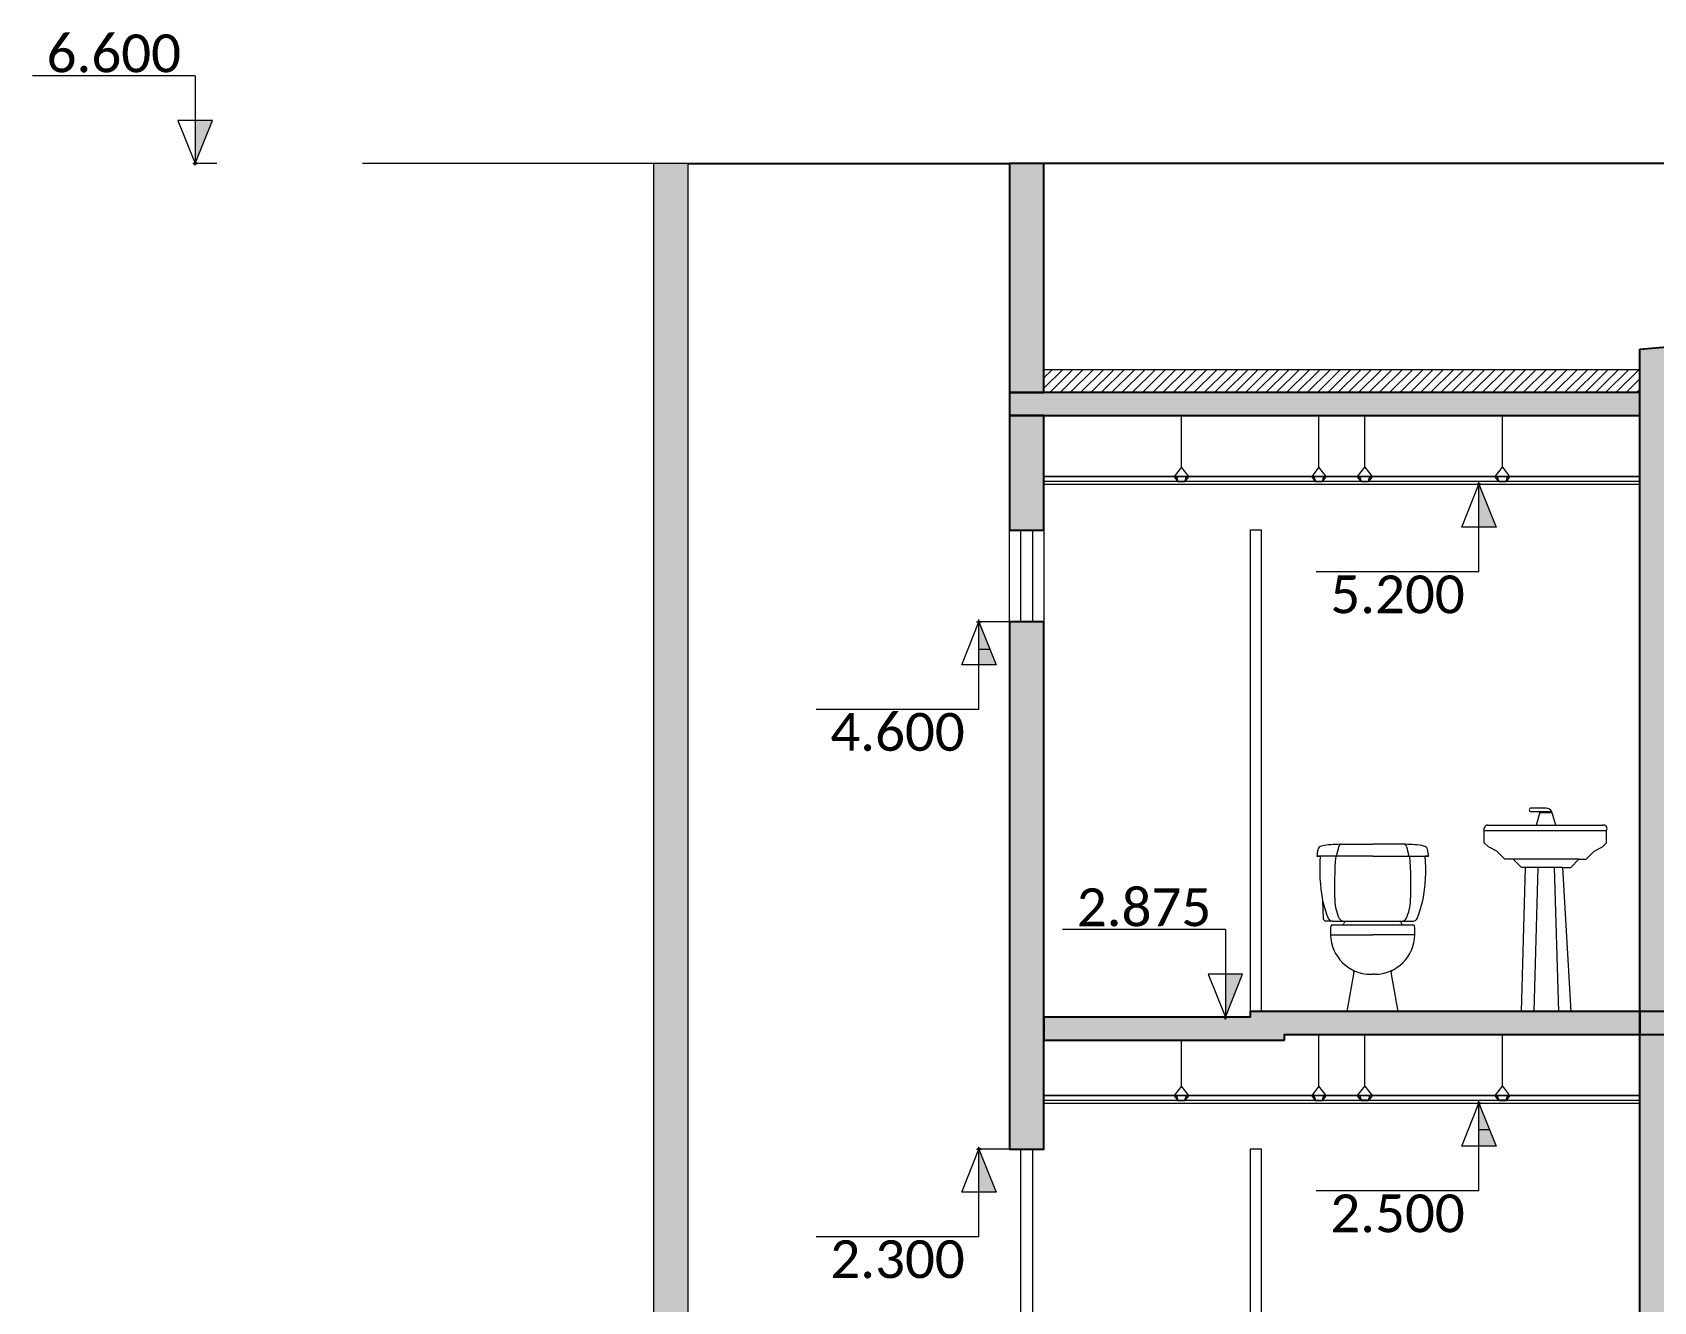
# Model space of a CAD drawing. Header units: metres. Extents: x -197 to 1099, y -24 to 14.
# Drawn here: x 1050.6 to 1057.67, y 1.63 to 7.17 of the extents above; entities that cross this region are included whole.
import ezdxf
from ezdxf.enums import TextEntityAlignment as Align

# ---------------------------------------------------------------- set-up
doc = ezdxf.new("R2010")
doc.units = ezdxf.units.M
doc.header["$LTSCALE"] = 0.001
doc.header["$PDMODE"] = 34
doc.header["$PDSIZE"] = 0.01
doc.linetypes.add('HIDDENX2', pattern=[19.05, 12.7, -6.35])
doc.layers.get('0').update_dxf_attribs({"lineweight": 13, "true_color": 0x000000})
for name, color, linetype, lineweight, true_color in [('Jach-Anotaciones-CalidaddeLínea  0.13', 7, 'Continuous', 13, 0x000000), ('Jach-Anotaciones-CalidaddeLínea 0.05', 7, 'Continuous', 5, 0x000000), ('Jach-Anotaciones-Hatch-Lum100%', 7, 'Continuous', 13, 0x000000), ('Jach-Anotaciones-Hatch-Lum80%', 250, 'Continuous', 13, 0x333333), ('JACH-Anotaciones-Textos-Lum75% @ 0.075', 7, 'Continuous', 13, 0x404040), ('JACH-Arq-Lineas-Piso', 7, 'Continuous', 13, 0x404040), ('JACH-Arq-Lineas-Proyeccion Niveles cortes', 9, 'HIDDENX2', 13, 0x808080), ('JACH-Arq-Muros01-Carga', 7, 'Continuous', 25, 0x000000), ('JACH-Arq-Puertas01-', 7, 'Continuous', 13, 0x404040)]:
    doc.layers.add(name, color=color, linetype=linetype, lineweight=lineweight, true_color=true_color)
doc.layers.add('Siclo Muros', color=5, linetype='Continuous')
doc.styles.add('02a-Calibri-JACH(1.8mm)', font='calibri.ttf', dxfattribs={"height": 2.2})
pattern_1 = [(0, (169.421, 45.032), (0, 6.985), [5.08, -1.905]), (90, (169.421, 45.032), (-6.985, 4e-16), [5.08, -1.905])]

# ---------------------------------------------------------------- blocks, each defined once
blk = doc.blocks.new('A$C35DA721B')
at = {"layer": 'Siclo Muros'}
h = blk.add_hatch(dxfattribs=at)
h.set_pattern_fill('AR-CONC', color=9, scale=0.05, angle=33)
h.set_pattern_definition([(83, (-3967.2723, -5426.88428), (0.317861133, 0.169009763), [0.0375, -0.4125]), (28, (-3967.2723, -5426.8843), (-0.263019929, 0.277636006), [0.03, -0.33]), (133.4514445, (-3967.2458, -5426.8702), (0.054841206, 0.446645764), [0.031870096, -0.350571056]), (79.1842, (-3967.32677, -5426.8004), (0.492606077, 0.22122257), [0.05625, -0.61875]), (129.6356355, (-3967.2857, -5426.782), (0.126665225, 0.66300899), [0.04780517, -0.52585688]), (24.184164, (-3967.32677, -5426.8004), (0.126665225, 0.66300899), [0.045, -0.495]), (54, (-3967.27122, -5426.79415), (0.35994517, -0.006282866), [0.0375, -0.4125]), (359, (-3967.2712, -5426.79415), (-0.095441807, 0.370340514), [0.03, -0.33]), (104.451445, (-3967.24122, -5426.79467), (0.264503361, 0.364057645), [0.031870095, -0.350571056]), (70.5, (-3967.2723, -5426.88428), (-0.0855544373, 0.1429055047), [0, -0.326, 0, -0.335, 0, -0.33125]), (40.5, (-3967.2723, -5426.88428), (0.002908332, 0.2370297167), [0, -0.191, 0, -0.3185, 0, -0.12625]), (0.5, (-3967.36581, -5426.94501), (0.2299927147, 0.1359122147), [0, -0.125, 0, -0.39, 0, -0.5175]), (350.5, (-3967.40775, -5426.97224), (0.2172899974, 0.2007905274), [0, -0.1625, 0, -0.259, 0, -0.3675])])
h.paths.add_polyline_path([(0.0635, 0.0212), (0.0542, 0.0212), (0.0476, 0), (0.0159, 0), (0.0093, 0.0212), (0, 0.0212), (0, 0.0222), (0.01, 0.0222), (0.0166, 0.001), (0.0469, 0.001), (0.0535, 0.0222), (0.0635, 0.0222)])
at = {"layer": 'Jach-Anotaciones-CalidaddeLínea 0.05'}
blk.add_lwpolyline([(0.0635, 0.0212), (0.0542, 0.0212), (0.0476, 0), (0.0159, 0), (0.0093, 0.0212), (0, 0.0212), (0, 0.0222), (0.01, 0.0222), (0.0166, 0.001), (0.0469, 0.001), (0.0535, 0.0222), (0.0635, 0.0222)], close=True, dxfattribs=at)
blk.add_lwpolyline([(0.0159, 0), (0.0476, 0)], dxfattribs=at)
blk = doc.blocks.new('A$C325F0048')
at = {"linetype": 'Continuous', "ltscale": 20}
for p, q in [((0.1008, 0.7296), (0.243, 0.7296)), ((0.3852, 0.7296), (0.243, 0.7296)), ((0.243, 0.6784), (0, 0.6784)), ((0, 0.6784), (0.014, 0.6784)), ((0.243, 0.6784), (0.0887, 0.6784)), ((0.243, 0.6784), (0.3973, 0.6784)), ((0.243, 0.6784), (0.486, 0.6784)), ((0.486, 0.6784), (0.472, 0.6784)), ((0.0672, 0.3948), (0.0392, 0.3948)), ((0.1199, 0.3901), (0.1172, 0.3835)), ((0.3661, 0.3901), (0.3688, 0.3835)), ((0.0595, 0.3348), (0.243, 0.3348)), ((0.4265, 0.3348), (0.243, 0.3348)), ((0.1314, 0), (0.1618, 0.1723)), ((0.234, 0.1628), (0.243, 0.1628)), ((0.252, 0.1628), (0.243, 0.1628)), ((0.3546, 0), (0.3242, 0.1723)), ((0.1314, 0), (0.243, 0)), ((0.3546, 0), (0.243, 0))]:
    blk.add_line(p, q, dxfattribs=at)
at = {"linetype": 'Continuous'}
for p, q in [((0.0247, 0.4838), (0.0272, 0.4064)), ((0.0672, 0.3948), (0.1269, 0.3948)), ((0.0674, 0.3788), (0.1103, 0.3788)), ((0.1103, 0.3788), (0.3757, 0.3788)), ((0.1269, 0.3948), (0.3591, 0.3948)), ((0.3591, 0.3948), (0.4188, 0.3948)), ((0.3757, 0.3788), (0.4186, 0.3788))]:
    blk.add_line(p, q, dxfattribs=at)
at = {"linetype": 'Continuous', "ltscale": 20}
for centre, radius, start, end in [((0.1385, 0.6753), 0.1386, 166.67729, 178.71639), ((0.0232, 0.7026), 0.02, 100.81688, 166.67729), ((0.0969, 0.3164), 0.4132, 89.46832, 100.81688), ((-0.7229, 0.888), 0.8351, 345.68388, 348.39344), ((0.1069, 0.7176), 0.012, 90, 168.39344), ((0.3791, 0.7176), 0.012, 11.60656, 90), ((0.3891, 0.3164), 0.4132, 79.18312, 90.53168), ((1.2089, 0.888), 0.8351, 191.60656, 194.31612), ((0.4628, 0.7026), 0.02, 13.32271, 79.18312), ((0.3475, 0.6753), 0.1386, 1.28361, 13.32271), ((0.7518, 0.6214), 0.74, 175.58652, 190.71611), ((1.577, 0.5519), 1.5008, 175.16455, 182.55397), ((0.0887, 0.6809), 0.0025, 165.68388, 270), ((0.3973, 0.6809), 0.0025, 270, 14.31612), ((-1.091, 0.5519), 1.5008, 357.44603, 4.83545), ((-0.2658, 0.6214), 0.74, 349.28389, 4.41348), ((0.5055, 0.5925), 0.4929, 192.73312, 202.26013), ((0.2761, 0.4922), 0.1986, 182.08968, 205.80286), ((0.2099, 0.4922), 0.1986, 334.19714, 357.91032), ((-0.0195, 0.5925), 0.4929, 337.73987, 347.26688), ((0.0392, 0.4068), 0.012, 181.83712, 270), ((0.0672, 0.4148), 0.02, 206.76493, 270), ((0.2913, 0.3506), 0.2323, 174.49442, 183.90447), ((0.0674, 0.3713), 0.0075, 90, 167.63502), ((0.1152, 0.4148), 0.02, 206.76493, 270), ((0.1103, 0.3863), 0.0075, 270, 337.95529), ((0.1269, 0.3873), 0.0075, 90, 157.95529), ((0.1269, 0.3873), 0.0075, 90, 157.95529), ((0.3591, 0.3873), 0.0075, 22.04471, 90), ((0.3757, 0.3863), 0.0075, 202.04471, 270), ((0.3708, 0.4148), 0.02, 270, 333.23507), ((0.4186, 0.3713), 0.0075, 12.36498, 90), ((0.4188, 0.4148), 0.02, 270, 333.23507), ((0.1371, 0.3498), 0.2898, 357.0306, 4.5705), ((0.234, 0.3373), 0.1745, 180.82088, 270), ((0.252, 0.3373), 0.1745, 270, 359.17912), ((0.1544, 0.1736), 0.0075, 350, 64.05435), ((0.3316, 0.1736), 0.0075, 115.94565, 190)]:
    blk.add_arc(centre, radius, start, end, dxfattribs=at)
blk = doc.blocks.new('A$C70F64205')
for p, q in [((0.2702, 0.8877, 0.01), (0.2048, 0.8877, 0.01)), ((0.2954, 0.8715, 0.01), (0.2048, 0.8715, 0.01)), ((0.2282, 0.8137, 0.01), (0.245, 0.8715, 0.01)), ((0.2954, 0.8673, 0.01), (0.2438, 0.8673, 0.01)), ((0.3122, 0.8137, 0.01), (0.2954, 0.8715, 0.01)), ((0, 0.7899, 0.01), (0.5343, 0.7899, 0.01)), ((0.0009, 0.736, 0.01), (0.0009, 0.7899, 0.01)), ((0.0009, 0.736, 0.01), (0.0009, 0.7899, 0.01)), ((0.0168, 0.8137, 0.01), (0.5176, 0.8137, 0.01)), ((0.5343, 0.736, 0.01), (0.5343, 0.7899, 0.01)), ((0.5343, 0.736, 0.01), (0.5343, 0.7899, 0.01)), ((0.0189, 0.7181, 0.01), (0.0009, 0.736, 0.01)), ((0.0189, 0.7181, 0.01), (0.0009, 0.736, 0.01)), ((0.0548, 0.7001, 0.01), (0.0189, 0.7181, 0.01)), ((0.0548, 0.7001, 0.01), (0.0189, 0.7181, 0.01)), ((0.4805, 0.7001, 0.01), (0.5164, 0.7181, 0.01)), ((0.4805, 0.7001, 0.01), (0.5164, 0.7181, 0.01)), ((0.5164, 0.7181, 0.01), (0.5343, 0.736, 0.01)), ((0.5164, 0.7181, 0.01), (0.5343, 0.736, 0.01)), ((0.0727, 0.6822, 0.01), (0.0548, 0.7001, 0.01)), ((0.0727, 0.6822, 0.01), (0.0548, 0.7001, 0.01)), ((0.0727, 0.6822, 0.01), (0.0548, 0.7001, 0.01)), ((0.0548, 0.7001, 0.01), (0.0727, 0.6822, 0.01)), ((0.0727, 0.6822, 0.01), (0.0548, 0.7001, 0.01)), ((0.0548, 0.7001, 0.01), (0.0727, 0.6822, 0.01)), ((0.0727, 0.6822, 0.01), (0.0548, 0.7001, 0.01)), ((0.0548, 0.7001, 0.01), (0.0727, 0.6822, 0.01)), ((0.0727, 0.6822, 0.01), (0.0548, 0.7001, 0.01)), ((0.0727, 0.6822, 0.01), (0.0548, 0.7001, 0.01)), ((0.0907, 0.6642, 0.01), (0.0727, 0.6822, 0.01)), ((0.0907, 0.6642, 0.01), (0.0727, 0.6822, 0.01)), ((0.1266, 0.6642, 0.01), (0.0907, 0.6642, 0.01)), ((0.4138, 0.6642, 0.01), (0.1266, 0.6642, 0.01)), ((0.1625, 0.6283, 0.01), (0.1266, 0.6642, 0.01)), ((0.1625, 0.6283, 0.01), (0.1266, 0.6642, 0.01)), ((0.1266, 0.6642, 0.01), (0.1625, 0.6283, 0.01)), ((0.1625, 0.6283, 0.01), (0.1266, 0.6642, 0.01)), ((0.1625, 0.6283, 0.01), (0.1266, 0.6642, 0.01)), ((0.1625, 0.6283, 0.01), (0.1266, 0.6642, 0.01)), ((0.1625, 0.6283, 0.01), (0.1266, 0.6642, 0.01)), ((0.1625, 0.6283, 0.01), (0.1266, 0.6642, 0.01)), ((0.1625, 0.6283, 0.01), (0.1266, 0.6642, 0.01)), ((0.1625, 0.6283, 0.01), (0.1266, 0.6642, 0.01)), ((0.3779, 0.6283, 0.01), (0.4138, 0.6642, 0.01)), ((0.3779, 0.6283, 0.01), (0.4138, 0.6642, 0.01)), ((0.3779, 0.6283, 0.01), (0.4138, 0.6642, 0.01)), ((0.3779, 0.6283, 0.01), (0.4138, 0.6642, 0.01)), ((0.3779, 0.6283, 0.01), (0.4138, 0.6642, 0.01)), ((0.3779, 0.6283, 0.01), (0.4138, 0.6642, 0.01)), ((0.4138, 0.6642, 0.01), (0.4445, 0.6642, 0.01)), ((0.4445, 0.6642, 0.01), (0.4625, 0.6822, 0.01)), ((0.4445, 0.6642, 0.01), (0.4625, 0.6822, 0.01)), ((0.4625, 0.6822, 0.01), (0.4805, 0.7001, 0.01)), ((0.4625, 0.6822, 0.01), (0.4805, 0.7001, 0.01)), ((0.4805, 0.7001, 0.01), (0.4625, 0.6822, 0.01)), ((0.4625, 0.6822, 0.01), (0.4805, 0.7001, 0.01)), ((0.4805, 0.7001, 0.01), (0.4625, 0.6822, 0.01)), ((0.4625, 0.6822, 0.01), (0.4805, 0.7001, 0.01)), ((0.4805, 0.7001, 0.01), (0.4625, 0.6822, 0.01)), ((0.4625, 0.6822, 0.01), (0.4805, 0.7001, 0.01)), ((0.4625, 0.6822, 0.01), (0.4805, 0.7001, 0.01)), ((0.4625, 0.6822, 0.01), (0.4805, 0.7001, 0.01)), ((0.1804, 0.6283, 0.01), (0.1625, 0.6283, 0.01)), ((0.1625, 0, 0.01), (0.1804, 0.6283, 0.01)), ((0.342, 0.6283, 0.01), (0.1804, 0.6283, 0.01)), ((0.2343, 0.6283, 0.01), (0.2164, 0, 0.01)), ((0.3061, 0.6283, 0.01), (0.3241, 0, 0.01)), ((0.342, 0.6283, 0.01), (0.3779, 0.6283, 0.01)), ((0.342, 0.6283, 0.01), (0.3779, 0, 0.01))]:
    blk.add_line(p, q)
for centre, radius, start, end in [((0.2048, 0.8796, 0.01), 0.0081, 90, 270), ((0.2702, 0.86, 0.01), 0.0277, 24.49889, 90), ((0.0174, 0.7954, 0.01), 0.0183, 91.87842, 197.61595), ((0.5199, 0.7975, 0.01), 0.0163, 332.07396, 98.18996)]:
    blk.add_arc(centre, radius, start, end)
blk = doc.blocks.new('*U787')
at = {"lineweight": 0, "ltscale": 100}
h = blk.add_hatch(dxfattribs=at)
h.set_pattern_fill('ANGLE', color=256)
h.set_pattern_definition(pattern_1)
h.paths.add_polyline_path([(0, 2.5), (0, 0), (1, 2.5)])
h = blk.add_hatch(color=256, dxfattribs=at)
h.dxf.hatch_style = 1
h.paths.add_polyline_path([(0, 2.5), (0, 0), (1, 2.5)])
for points in [[(0, 5.099), (-9.466, 5.099)], [(0, 5.099), (0, 1.25)]]:
    blk.add_lwpolyline(points, dxfattribs=at)
for points in [[(0, 0), (1, 2.5), (-1, 2.5)], [(0, 2.5), (0, 0), (1, 2.5)]]:
    blk.add_lwpolyline(points, close=True, dxfattribs=at)
blk.add_point((0, 0), dxfattribs=at)
at = {"lineweight": 0, "ltscale": 100, "style": '02a-Calibri-JACH(1.8mm)'}
blk.add_attdef('ALT', text='', height=2.2, dxfattribs=at).set_placement((-4.733, 6.401), align=Align.MIDDLE_CENTER)
blk = doc.blocks.new('*U803')
at = {"lineweight": 0, "ltscale": 100}
h = blk.add_hatch(dxfattribs=at)
h.set_pattern_fill('ANGLE', color=256)
h.set_pattern_definition(pattern_1)
h.paths.add_polyline_path([(0, 2.5), (0, 0), (1, 2.5)])
h = blk.add_hatch(color=256, dxfattribs=at)
h.dxf.hatch_style = 1
h.paths.add_polyline_path([(0, 2.5), (0, 0), (1, 2.5)])
for points in [[(0, 5.099), (-9.466, 5.099)], [(0, 5.099), (0, 1.25)]]:
    blk.add_lwpolyline(points, dxfattribs=at)
for points in [[(0, 0), (1, 2.5), (-1, 2.5)], [(0, 2.5), (0, 0), (1, 2.5)]]:
    blk.add_lwpolyline(points, close=True, dxfattribs=at)
blk.add_point((0, 0), dxfattribs=at)
at = {"lineweight": 0, "ltscale": 100, "style": '02a-Calibri-JACH(1.8mm)'}
blk.add_attdef('ALT', text='', height=2.2, dxfattribs=at).set_placement((-4.733, 6.401), align=Align.MIDDLE_CENTER)
blk = doc.blocks.new('*U794')
at = {"lineweight": 0, "ltscale": 100}
h = blk.add_hatch(dxfattribs=at)
h.set_pattern_fill('ANGLE', color=256)
h.set_pattern_definition(pattern_1)
h.paths.add_polyline_path([(0, 2.5), (0, 0), (1, 2.5)])
h = blk.add_hatch(color=256, dxfattribs=at)
h.dxf.hatch_style = 1
h.paths.add_polyline_path([(0, 2.5), (0, 0), (1, 2.5)])
for points in [[(0, 5.099), (-9.466, 5.099)], [(0, 5.099), (0, 1.25)]]:
    blk.add_lwpolyline(points, dxfattribs=at)
for points in [[(0, 0), (1, 2.5), (-1, 2.5)], [(0, 2.5), (0, 0), (1, 2.5)]]:
    blk.add_lwpolyline(points, close=True, dxfattribs=at)
blk.add_point((0, 0), dxfattribs=at)
at = {"lineweight": 0, "ltscale": 100, "style": '02a-Calibri-JACH(1.8mm)'}
blk.add_attdef('ALT', text='', height=2.2, dxfattribs=at).set_placement((-4.733, 6.401), align=Align.MIDDLE_CENTER)
blk = doc.blocks.new('*U796')
at = {"lineweight": 0, "ltscale": 100}
h = blk.add_hatch(dxfattribs=at)
h.set_pattern_fill('ANGLE', color=256)
h.set_pattern_definition(pattern_1)
h.paths.add_polyline_path([(0, 2.5), (0, 0), (1, 2.5)])
h = blk.add_hatch(color=256, dxfattribs=at)
h.dxf.hatch_style = 1
h.paths.add_polyline_path([(0, 2.5), (0, 0), (1, 2.5)])
for points in [[(0, 5.099), (-9.466, 5.099)], [(0, 5.099), (0, 1.25)]]:
    blk.add_lwpolyline(points, dxfattribs=at)
for points in [[(0, 0), (1, 2.5), (-1, 2.5)], [(0, 2.5), (0, 0), (1, 2.5)]]:
    blk.add_lwpolyline(points, close=True, dxfattribs=at)
blk.add_point((0, 0), dxfattribs=at)
at = {"lineweight": 0, "ltscale": 100, "style": '02a-Calibri-JACH(1.8mm)'}
blk.add_attdef('ALT', text='', height=2.2, dxfattribs=at).set_placement((-4.733, 6.401), align=Align.MIDDLE_CENTER)
blk = doc.blocks.new('*U804')
at = {"lineweight": 0, "ltscale": 100}
h = blk.add_hatch(dxfattribs=at)
h.set_pattern_fill('ANGLE', color=256)
h.set_pattern_definition(pattern_1)
h.paths.add_polyline_path([(0, 2.5), (0, 0), (1, 2.5)])
h = blk.add_hatch(color=256, dxfattribs=at)
h.dxf.hatch_style = 1
h.paths.add_polyline_path([(0, 2.5), (0, 0), (1, 2.5)])
for points in [[(0, 5.099), (-9.466, 5.099)], [(0, 5.099), (0, 1.25)]]:
    blk.add_lwpolyline(points, dxfattribs=at)
for points in [[(0, 0), (1, 2.5), (-1, 2.5)], [(0, 2.5), (0, 0), (1, 2.5)]]:
    blk.add_lwpolyline(points, close=True, dxfattribs=at)
blk.add_point((0, 0), dxfattribs=at)
at = {"lineweight": 0, "ltscale": 100, "style": '02a-Calibri-JACH(1.8mm)'}
blk.add_attdef('ALT', text='', height=2.2, dxfattribs=at).set_placement((-4.733, 6.401), align=Align.MIDDLE_CENTER)
blk = doc.blocks.new('*U790')
at = {"lineweight": 0, "ltscale": 100}
h = blk.add_hatch(dxfattribs=at)
h.set_pattern_fill('ANGLE', color=256)
h.set_pattern_definition(pattern_1)
h.paths.add_polyline_path([(0, 2.5), (0, 0), (1, 2.5)])
h = blk.add_hatch(color=256, dxfattribs=at)
h.dxf.hatch_style = 1
h.paths.add_polyline_path([(0, 2.5), (0, 0), (1, 2.5)])
for points in [[(0, 5.099), (-9.466, 5.099)], [(0, 5.099), (0, 1.25)]]:
    blk.add_lwpolyline(points, dxfattribs=at)
for points in [[(0, 0), (1, 2.5), (-1, 2.5)], [(0, 2.5), (0, 0), (1, 2.5)]]:
    blk.add_lwpolyline(points, close=True, dxfattribs=at)
blk.add_point((0, 0), dxfattribs=at)
at = {"lineweight": 0, "ltscale": 100, "style": '02a-Calibri-JACH(1.8mm)'}
blk.add_attdef('ALT', text='', height=2.2, dxfattribs=at).set_placement((-4.733, 6.401), align=Align.MIDDLE_CENTER)

msp = doc.modelspace()

# ---------------------------------------------------------------- hatches: boundary and pattern name
at = {"layer": 'Jach-Anotaciones-Hatch-Lum100%', "lineweight": 0, "ltscale": 100}
h = msp.add_hatch(dxfattribs=at)
h.set_pattern_fill('ANSI31', color=256, scale=0.01)
h.set_pattern_definition([(45, (1053.301515, 12.66438), (-0.02245064, 0.02245064), [])])
h.paths.add_polyline_path([(1055.01201, 5.6), (1057.61201, 5.6), (1057.61201, 5.7), (1055.01201, 5.7)])
at = {"layer": 'Jach-Anotaciones-Hatch-Lum80%', "lineweight": 0, "ltscale": 100}
for points in [[(1053.31015, -0.45), (1053.46014, -0.45), (1053.46014, 6.6), (1053.31015, 6.6)], [(1057.61201, 5.79), (1057.73101, 5.8), (1057.73101, 5.794), (1057.76201, 5.794), (1057.76201, 2.9), (1057.61201, 2.9)], [(1054.86201, 5), (1055.01201, 5), (1055.01201, 5.5), (1054.86201, 5.5)], [(1056.06201, 2.775), (1056.06201, 2.8), (1057.61201, 2.8), (1057.61201, 2.9), (1056.06201, 2.9), (1055.91201, 2.9), (1055.91201, 2.875), (1055.01201, 2.875), (1055.01201, 2.775)]]:
    msp.add_hatch(color=256, dxfattribs=at).paths.add_polyline_path(points)
h = msp.add_hatch(color=256, dxfattribs=at)
h.paths.add_polyline_path([(1054.86201, 5.6), (1055.01201, 5.6), (1055.01201, 6.6), (1054.86201, 6.6)])
h.paths.add_polyline_path([(1057.61201, 2.8), (1057.76201, 2.8), (1057.76201, 0.2), (1057.61201, 0.2)])
h = msp.add_hatch(color=256, dxfattribs=at)
h.paths.add_polyline_path([(1057.61201, 2.8), (1059.26241, 2.8), (1059.26241, 2.9), (1057.61201, 2.9)])
h.paths.add_polyline_path([(1054.86201, 2.3), (1055.01201, 2.3), (1055.01201, 4.6), (1054.86201, 4.6)])
h.paths.add_polyline_path([(1054.86201, 5.5), (1057.61201, 5.5), (1057.61201, 5.6), (1054.86201, 5.6)])

# ---------------------------------------------------------------- linework, layer by layer
at = {"layer": 'Jach-Anotaciones-CalidaddeLínea  0.13', "ltscale": 100}
msp.add_lwpolyline([(1053.31015, -0.45), (1053.46014, -0.45), (1053.46014, 6.6), (1053.31015, 6.6)], close=True, dxfattribs=at)
at = {"layer": 'Jach-Anotaciones-CalidaddeLínea 0.05'}
for points in [[(1055.61201, 5.2752), (1055.61201, 5.5)], [(1056.21201, 5.2752), (1056.21201, 5.5)], [(1056.21201, 5.2752), (1056.21201, 5.5)], [(1056.41201, 5.2752), (1056.41201, 5.5)], [(1056.41201, 5.2752), (1056.41201, 5.5)], [(1057.01201, 5.2752), (1057.01201, 5.5)], [(1055.01201, 5.2342), (1056.37858, 5.2342), (1057.61201, 5.2342)], [(1055.61201, 2.5752), (1055.61201, 2.775)], [(1056.21201, 2.5752), (1056.21201, 2.8)], [(1056.21201, 2.5752), (1056.21201, 2.8)], [(1056.41201, 2.5752), (1056.41201, 2.8)], [(1056.41201, 2.5752), (1056.41201, 2.8)], [(1057.01201, 2.5752), (1057.01201, 2.8)], [(1055.01201, 2.5342), (1056.37858, 2.5342), (1057.61201, 2.5342)]]:
    msp.add_lwpolyline(points, dxfattribs=at)
for points in [[(1055.01201, 5.2342), (1055.01201, 5.2352), (1056.37858, 5.2352), (1057.61201, 5.2352), (1057.61201, 5.2342), (1056.37858, 5.2342)], [(1055.61201, 5.212), (1055.62786, 5.212), (1055.64376, 5.2332), (1055.64376, 5.2342), (1055.61201, 5.2752), (1055.58026, 5.2342), (1055.58026, 5.2332), (1055.59616, 5.212)], [(1056.21201, 5.212), (1056.22786, 5.212), (1056.24376, 5.2332), (1056.24376, 5.2342), (1056.21201, 5.2752), (1056.18026, 5.2342), (1056.18026, 5.2332), (1056.19616, 5.212)], [(1056.41201, 5.212), (1056.39616, 5.212), (1056.38026, 5.2332), (1056.38026, 5.2342), (1056.41201, 5.2752), (1056.44376, 5.2342), (1056.44376, 5.2332), (1056.42786, 5.212)], [(1057.01201, 5.212), (1056.99616, 5.212), (1056.98026, 5.2332), (1056.98026, 5.2342), (1057.01201, 5.2752), (1057.04376, 5.2342), (1057.04376, 5.2332), (1057.02786, 5.212)], [(1055.61201, 2.512), (1055.62786, 2.512), (1055.64376, 2.5332), (1055.64376, 2.5342), (1055.61201, 2.5752), (1055.58026, 2.5342), (1055.58026, 2.5332), (1055.59616, 2.512)], [(1056.21201, 2.512), (1056.22786, 2.512), (1056.24376, 2.5332), (1056.24376, 2.5342), (1056.21201, 2.5752), (1056.18026, 2.5342), (1056.18026, 2.5332), (1056.19616, 2.512)], [(1056.41201, 2.512), (1056.39616, 2.512), (1056.38026, 2.5332), (1056.38026, 2.5342), (1056.41201, 2.5752), (1056.44376, 2.5342), (1056.44376, 2.5332), (1056.42786, 2.512)], [(1057.01201, 2.512), (1056.99616, 2.512), (1056.98026, 2.5332), (1056.98026, 2.5342), (1057.01201, 2.5752), (1057.04376, 2.5342), (1057.04376, 2.5332), (1057.02786, 2.512)], [(1055.01201, 2.5342), (1055.01201, 2.5352), (1056.37858, 2.5352), (1057.61201, 2.5352), (1057.61201, 2.5342), (1056.37858, 2.5342)]]:
    msp.add_lwpolyline(points, close=True, dxfattribs=at)
at = {"layer": 'Jach-Anotaciones-CalidaddeLínea 0.05', "ltscale": 100}
for points in [[(1055.01201, 5.2), (1057.61201, 5.2), (1057.61201, 5.212), (1055.01201, 5.212)], [(1055.01201, 2.5), (1057.61201, 2.5), (1057.61201, 2.512), (1055.01201, 2.512)]]:
    msp.add_lwpolyline(points, close=True, dxfattribs=at)
at = {"layer": 'JACH-Arq-Lineas-Piso', "lineweight": 0, "ltscale": 100}
msp.add_lwpolyline([(1055.01201, 5.6), (1057.61201, 5.6), (1057.61201, 5.7), (1055.01201, 5.7)], close=True, dxfattribs=at)
at = {"layer": 'JACH-Arq-Lineas-Proyeccion Niveles cortes', "ltscale": 100}
msp.add_lwpolyline([(1053.31057, 6.6), (1051.31057, 6.6)], dxfattribs=at)
at = {"layer": 'JACH-Arq-Lineas-Proyeccion Niveles cortes', "lineweight": 0, "ltscale": 100}
for points in [[(1054.86201, 4.6), (1054.72895, 4.6)], [(1054.86201, 2.3), (1054.72895, 2.3)]]:
    msp.add_lwpolyline(points, dxfattribs=at)
at = {"layer": 'JACH-Arq-Muros01-Carga', "ltscale": 100}
for points in [[(1053.46014, 6.6), (1054.86201, 6.6)], [(1059.11241, 6.6), (1055.01201, 6.6)]]:
    msp.add_lwpolyline(points, dxfattribs=at)
for points in [[(1054.86201, 5.6), (1055.01201, 5.6), (1055.01201, 6.6), (1054.86201, 6.6)], [(1057.61201, 5.79), (1057.73101, 5.8), (1057.73101, 5.794), (1057.76201, 5.794), (1057.76201, 2.9), (1057.61201, 2.9)], [(1054.86201, 5.5), (1057.61201, 5.5), (1057.61201, 5.6), (1054.86201, 5.6)], [(1054.86201, 5), (1055.01201, 5), (1055.01201, 5.5), (1054.86201, 5.5)], [(1054.86201, 2.3), (1055.01201, 2.3), (1055.01201, 4.6), (1054.86201, 4.6)], [(1056.06201, 2.775), (1056.06201, 2.8), (1057.61201, 2.8), (1057.61201, 2.9), (1056.06201, 2.9), (1055.91201, 2.9), (1055.91201, 2.875), (1055.01201, 2.875), (1055.01201, 2.775)], [(1057.61201, 2.8), (1059.26241, 2.8), (1059.26241, 2.9), (1057.61201, 2.9)], [(1057.61201, 2.8), (1057.76201, 2.8), (1057.76201, 0.2), (1057.61201, 0.2)]]:
    msp.add_lwpolyline(points, close=True, dxfattribs=at)
at = {"layer": 'JACH-Arq-Muros01-Carga', "lineweight": 0, "ltscale": 100}
for points in [[(1054.86201, 5), (1055.01201, 5), (1055.01201, 4.6), (1054.86201, 4.6)], [(1054.91201, 5), (1054.96201, 5), (1054.96201, 4.6), (1054.91201, 4.6)], [(1054.91201, 2.3), (1054.96201, 2.3), (1054.96201, 0.175), (1054.91201, 0.175)]]:
    msp.add_lwpolyline(points, close=True, dxfattribs=at)
at = {"layer": 'JACH-Arq-Puertas01-', "lineweight": 0, "ltscale": 100}
for points in [[(1055.91201, 2.9), (1055.96201, 2.9), (1055.96201, 5), (1055.91201, 5)], [(1055.91201, 0.2), (1055.96201, 0.2), (1055.96201, 2.3), (1055.91201, 2.3)]]:
    msp.add_lwpolyline(points, close=True, dxfattribs=at)

# ---------------------------------------------------------------- block references
at = {"color": 7}
for name, p in [('A$C70F64205', (1056.93235, 2.9, -0.01)), ('A$C325F0048', (1056.20346, 2.9))]:
    msp.add_blockref(name, p, dxfattribs=at)
at = {"layer": 'Jach-Anotaciones-CalidaddeLínea 0.05'}
for p in [(1055.58026, 5.212), (1056.18026, 5.212), (1055.58026, 2.512), (1056.18026, 2.512)]:
    msp.add_blockref('A$C35DA721B', p, dxfattribs=at)
at = {"layer": 'Jach-Anotaciones-CalidaddeLínea 0.05', "xscale": -1}
for p in [(1056.44376, 5.212), (1057.04376, 5.212), (1056.44376, 2.512), (1057.04376, 2.512)]:
    msp.add_blockref('A$C35DA721B', p, dxfattribs=at)
at = {"layer": 'JACH-Anotaciones-Textos-Lum75% @ 0.075', "ltscale": 100, "xscale": 0.075, "yscale": 0.075, "zscale": 0.075}
for name, p, values in [('*U787', (1051.31057, 6.6), {'ALT': '6.600'}), ('*U796', (1055.80412, 2.875), {'ALT': '2.875'})]:
    msp.add_blockref(name, p, dxfattribs=at).add_auto_attribs(values)
at = {"layer": 'JACH-Anotaciones-Textos-Lum75% @ 0.075', "ltscale": 100}
ref = msp.add_blockref('*U804', (1056.90973, 5.2), dxfattribs=dict(at, xscale=-0.075, yscale=0.075, zscale=0.075, rotation=180))
ref.add_attrib('ALT', '5.200', dxfattribs={"layer": '0', "lineweight": 0, "ltscale": 100, "height": 0.165, "style": '02a-Calibri-JACH(1.8mm)'}).set_placement((1056.55477, 4.71994), align=Align.MIDDLE_CENTER)
ref = msp.add_blockref('*U803', (1054.72895, 4.6), dxfattribs=dict(at, xscale=-0.075, yscale=0.075, zscale=0.075, rotation=180))
ref.add_attrib('ALT', '4.600', dxfattribs={"layer": '0', "lineweight": 0, "ltscale": 100, "height": 0.165, "style": '02a-Calibri-JACH(1.8mm)'}).set_placement((1054.37399, 4.11994), align=Align.MIDDLE_CENTER)
ref = msp.add_blockref('*U790', (1056.90973, 2.5), dxfattribs=dict(at, xscale=-0.075, yscale=0.075, zscale=0.075, rotation=180))
ref.add_attrib('ALT', '2.500', dxfattribs={"layer": '0', "lineweight": 0, "ltscale": 100, "height": 0.165, "style": '02a-Calibri-JACH(1.8mm)'}).set_placement((1056.55477, 2.01994), align=Align.MIDDLE_CENTER)
ref = msp.add_blockref('*U794', (1054.72895, 2.3), dxfattribs=dict(at, xscale=-0.075, yscale=0.075, zscale=0.075, rotation=180))
ref.add_attrib('ALT', '2.300', dxfattribs={"layer": '0', "lineweight": 0, "ltscale": 100, "height": 0.165, "style": '02a-Calibri-JACH(1.8mm)'}).set_placement((1054.37399, 1.81994), align=Align.MIDDLE_CENTER)

doc.saveas('drawing.dxf')
